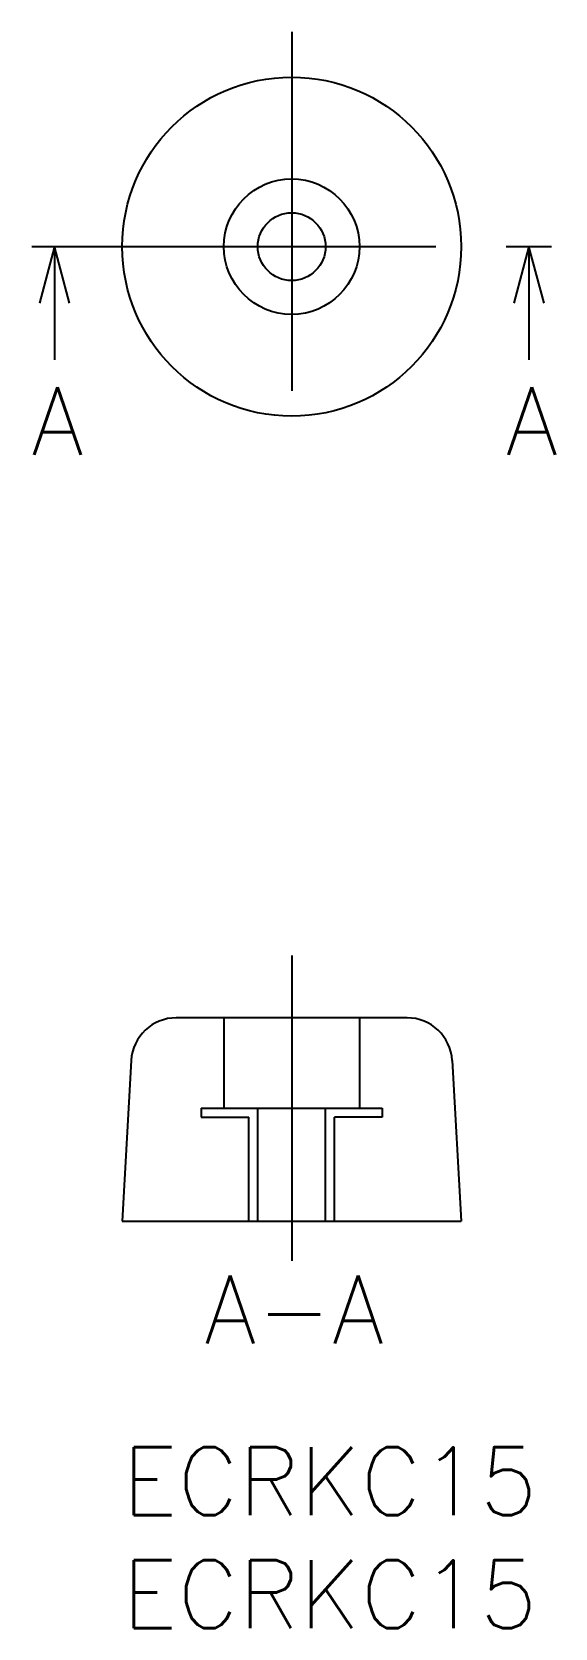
# Model space of a CAD drawing. Extents: x -4 to 19.2, y -8 to 62.6.
import ezdxf

# ---------------------------------------------------------------- set-up
doc = ezdxf.new("R2010")
doc.units = 0
doc.header["$LTSCALE"] = 0.5
doc.linetypes.add('CENTER', pattern=[50.8, 31.75, -6.35, 6.35, -6.35])
for name, color, linetype in [('MSM_CENTER', 1, 'CENTER'), ('MSM_CONTINUOUS', 7, 'CONTINUOUS'), ('MSM_PART_NUMBER', 7, 'CONTINUOUS')]:
    doc.layers.add(name, color=color, linetype=linetype)
doc.styles.get("Standard").update_dxf_attribs({"font": 'txt.shx', "height": 3, "bigfont": 'bigfont.shx'})

# ---------------------------------------------------------------- blocks, each defined once
blk = doc.blocks.new('*U2')
at = {"layer": 'MSM_PART_NUMBER'}
blk.add_text('ECRKC15', height=3, dxfattribs=at).set_placement((0, -3))
blk = doc.blocks.new('*U3')
at = {"layer": 'MSM_PART_NUMBER'}
blk.add_text('ECRKC15', height=3, dxfattribs=at).set_placement((0, -8))
blk = doc.blocks.new('*U4')
at = {"layer": 'MSM_CONTINUOUS'}
blk.add_text('A', height=3, dxfattribs=at).set_placement((-4.026, 43.906))
blk = doc.blocks.new('*U5')
at = {"layer": 'MSM_CONTINUOUS'}
blk.add_text('A', height=3, dxfattribs=at).set_placement((16.974, 43.906))
blk = doc.blocks.new('*U6')
at = {"layer": 'MSM_CONTINUOUS'}
blk.add_text('A-A', height=3, dxfattribs=at).set_placement((3.623, 4.593))

msp = doc.modelspace()

# ---------------------------------------------------------------- linework, layer by layer
at = {"layer": 'MSM_CENTER'}
for p, q in [((7.5, 62.616), (7.5, 43.616)), ((-2, 53.116), (17, 53.116)), ((7.5, 21.75), (7.5, 8.25))]:
    msp.add_line(p, q, dxfattribs=at)
at = {"layer": 'MSM_CONTINUOUS'}
for p, q in [((-4, 53.116), (-2, 53.116)), ((17, 53.116), (19, 53.116)), ((12.608, 19), (2.392, 19)), ((4.5, 19), (4.5, 15)), ((10.5, 19), (10.5, 15)), ((0.395, 17.111), (0, 10)), ((14.605, 17.111), (15, 10)), ((3.5, 15), (11.5, 15)), ((3.5, 15), (3.5, 14.6)), ((6, 10), (6, 15)), ((9, 10), (9, 15)), ((11.5, 15), (11.5, 14.6)), ((3.5, 14.6), (5.6, 14.6)), ((5.6, 10), (5.6, 14.6)), ((9.4, 10), (9.4, 14.6)), ((11.5, 14.6), (9.4, 14.6)), ((0, 10), (15, 10))]:
    msp.add_line(p, q, dxfattribs=at)
for radius in [7.5, 3, 1.5]:
    msp.add_circle((7.5, 53.116), radius, dxfattribs=at)
for centre, start, end in [((2.392, 17), 90, 176.82017), ((12.608, 17), 3.17983, 90)]:
    msp.add_arc(centre, 2, start, end, dxfattribs=at)
at = {"layer": 'MSM_PART_NUMBER'}
for p, q in [((-3, 53.116), (-3.67, 50.616)), ((-2.33, 50.616), (-3, 53.116)), ((-3, 53.116), (-3, 48.116)), ((18, 53.116), (17.33, 50.616)), ((18.67, 50.616), (18, 53.116)), ((18, 53.116), (18, 48.116))]:
    msp.add_line(p, q, dxfattribs=at)

# ---------------------------------------------------------------- block references
at = {"layer": 'MSM_CONTINUOUS'}
for name in ['*U4', '*U5', '*U6', '*U2', '*U3']:
    msp.add_blockref(name, (0, 0), dxfattribs=at)

doc.saveas('drawing.dxf')
